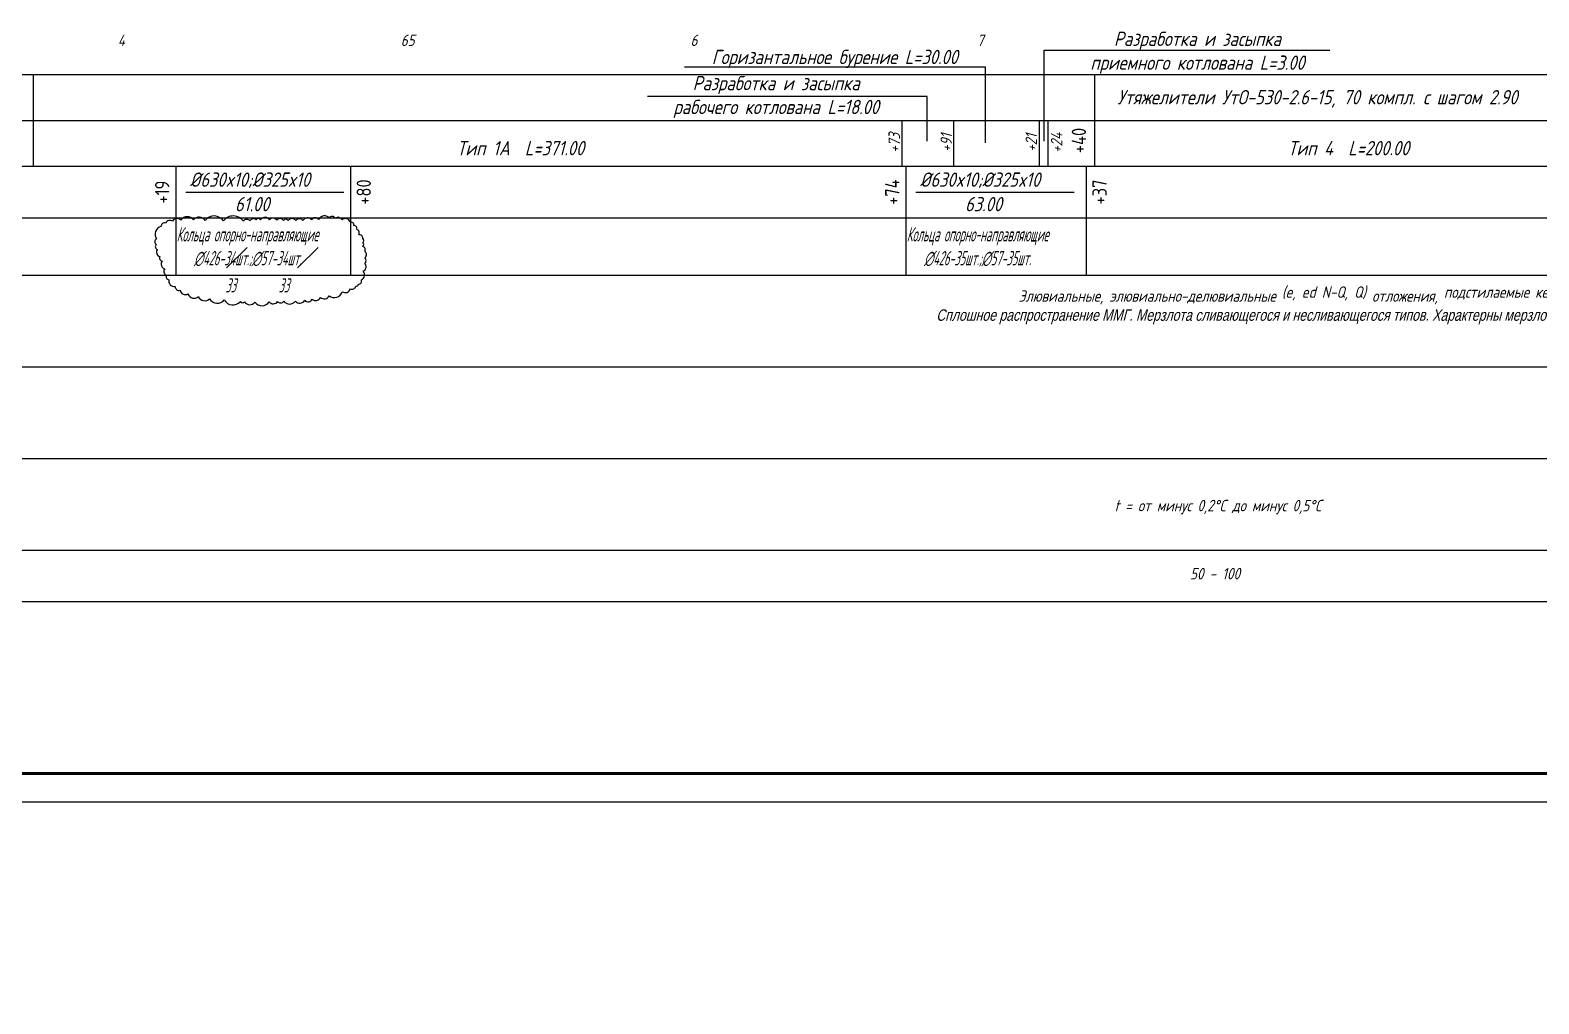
# Model space of a CAD drawing. Extents: x 0 to 1712, y -36 to 643.
# Drawn here: x 309.5 to 572.9, y 0 to 170 of the extents above; entities that cross this region are included whole.
import ezdxf
from ezdxf import colors
from ezdxf.entities.mleader import LeaderData, LeaderLine
from ezdxf.enums import TextEntityAlignment as Align
from ezdxf.math import Vec2, Vec3

# ---------------------------------------------------------------- set-up
doc = ezdxf.new("R2010")
doc.units = 0
for name, color, linetype in [('Изм.4', 1, 'Continuous'), ('Изм.6', 6, 'Continuous'), ('Подвал', 7, 'Continuous'), ('ТХ-Л', 140, 'Continuous')]:
    doc.layers.add(name, color=color, linetype=linetype)
doc.layers.add('ИИ_ОФОРМЛЕНИЕ_025', color=7, linetype='Continuous', lineweight=25)
doc.layers.add('ИИ_ПРОФИЛЬ_025', color=7, linetype='Continuous', lineweight=25)
doc.styles.add('VNIPISIMPLEXCUR', font='simplex.shx', dxfattribs={"width": 0.8, "oblique": 15})

# ---------------------------------------------------------------- blocks, each defined once
blk = doc.blocks.new('ИИ03А2Х4')
at = {"color": 0, "linetype": 'Continuous', "lineweight": 25}
blk.add_lwpolyline([(0, 0), (0, 594), (1682, 594), (1682, 0)], close=True, dxfattribs=at)
at = {"color": 0, "linetype": 'Continuous', "lineweight": 50}
blk.add_lwpolyline([(20, 5), (20, 589), (1677, 589), (1677, 5)], close=True, dxfattribs=at)
at = {"color": 0, "linetype": 'Continuous', "style": 'VNIPISIMPLEXCUR', "oblique": 15, "width": 0.8, "flags": 8}
blk.add_attdef('FORMAT', text='', height=2.5, dxfattribs=at).set_placement((1677, 1.25), align=Align.RIGHT)

msp = doc.modelspace()

# ---------------------------------------------------------------- linework, layer by layer
at = {"color": 1}
for points in [[(461.7056, 154.2274), (461.7056, 146.2274)], [(470.7056, 154.2274), (470.7056, 146.2274)], [(485.7056, 154.2274), (485.7056, 146.2274)], [(487.2056, 154.2274), (487.2056, 146.2274)]]:
    msp.add_lwpolyline(points, dxfattribs=at)
at = {"layer": 'Изм.4', "color": 1, "ltscale": 100}
msp.add_lwpolyline([(466.1416, 150.6351), (466.1416, 158.4083), (417.2979, 158.4083)], dxfattribs=at)
at = {"layer": 'Изм.6', "ltscale": 100}
msp.add_lwpolyline([(346.7065, 136.6198, 0.52056705), (343.2399, 136.6852, 0.52056705), (340.0349, 136.7506, 0.52056705), (338.0072, 136.8814, 0.52056705), (335.7833, 136.816, 0.52056705), (334.3443, 136.6198, 0.52056705), (333.167, 136.2929, 0.52056705), (332.3167, 135.7044, 0.52056705), (331.5318, 133.5466, 0.52056705), (331.4664, 132.5657, 0.52056705), (331.6626, 131.7157, 0.52056705), (332.1205, 130.4733, 0.52056705), (332.5129, 129.6886, 0.52056705), (332.9708, 128.3155, 0.52056705), (333.2978, 127.2039, 0.52056705), (333.6903, 126.4192, 0.52056705), (334.8022, 125.2422, 0.52056705), (335.6525, 124.5883, 0.52056705), (337.0261, 123.9344, 0.52056705), (338.8575, 123.4767, 0.52056705), (340.8197, 123.0844, 0.52056705), (343.3707, 122.8882, 0.52056705), (346.1832, 122.6267, 0.52056705), (346.9027, 122.5613, 0.52056705), (348.7341, 122.4959, 0.52056705), (351.2197, 122.5613, 0.52056705), (352.6586, 122.6267, 0.52056705), (353.7706, 122.6921, 0.52056705), (355.7982, 122.6921, 0.52056705), (357.4334, 122.8228, 0.52056705), (358.7416, 123.019, 0.52056705), (360.1806, 123.3459, 0.52056705), (361.685, 123.6075, 0.52056705), (363.9743, 124.3268, 0.52056705), (365.4132, 124.8499, 0.52056705), (366.329, 125.3076, 0.52056705), (366.7868, 125.6345, 0.52056705), (367.3101, 126.4192, 0.52056705), (367.6371, 127.9231, 0.52056705), (367.8988, 129.2963, 0.52056705), (367.8988, 130.2117, 0.52056705), (367.8988, 131.3887, 0.52056705), (367.5717, 132.2388, 0.52056705), (367.5717, 132.8927, 0.52056705), (367.5717, 133.612, 0.52056705), (366.8522, 134.2658, 0.52056705), (366.5252, 135.1813, 0.52056705), (366.0019, 135.9006, 0.52056705), (365.3478, 136.4891, 0.52056705), (363.9089, 136.8814, 0.52056705), (362.7969, 137.1429, 0.52056705), (361.685, 137.2083, 0.52056705), (359.8535, 136.9468, 0.52056705), (358.6108, 136.8814, 0.52056705), (357.1064, 136.7506, 0.52056705), (355.8636, 136.7506, 0.52056705), (354.5555, 136.7506, 0.52056705), (353.7052, 136.7506, 0.52056705), (352.5278, 136.816, 0.52056705), (351.2851, 136.8814, 0.52056705), (349.7153, 136.8814, 0.52056705), (348.9304, 136.8814, 0.52056705), (347.8838, 136.6852, 0.52056705)], format="xyb", close=True, dxfattribs=at)
for points in [[(343.7804, 128.4972), (347.3968, 132.0431)], [(356.1598, 128.4972), (359.7762, 132.0431)]]:
    msp.add_lwpolyline(points, dxfattribs=at)
at = {"layer": 'ИИ_ПРОФИЛЬ_025', "flags": 128}
for points in [[(125.3976, 162.2274), (905.3976, 162.2274)], [(125.3976, 154.2274), (905.3976, 154.2274)], [(125.3976, 146.2274), (902.1976, 146.2274)], [(125.3976, 137.2274), (905.3976, 137.2274)], [(125.3976, 127.2274), (905.3976, 127.2274)], [(125.3976, 111.2274), (905.3976, 111.2274)], [(125.3976, 95.2274), (905.3976, 95.2274)], [(125.3976, 79.2274), (1125.3976, 79.2274)], [(125.3976, 70.2274), (1125.3976, 70.2274)], [(125.3976, 40.2274), (1125.3976, 40.2274)]]:
    msp.add_lwpolyline(points, dxfattribs=at)
at = {"layer": 'Подвал'}
for p, q in [((334.8976, 146.2274), (334.8976, 137.2274)), ((334.8976, 146.2274), (334.8976, 137.2274)), ((365.3976, 146.2274), (365.3976, 137.2274)), ((365.3976, 146.2274), (365.3976, 137.2274)), ((462.3976, 146.2274), (462.3976, 137.2274)), ((462.3976, 146.2274), (462.3976, 137.2274)), ((493.8976, 146.2274), (493.8976, 137.2274))]:
    msp.add_line(p, q, dxfattribs=at)
at = {"layer": 'ТХ-Л', "ltscale": 100}
for points in [[(310.0126, 162.2274), (310.0126, 146.2274)], [(495.3976, 146.2274), (495.3976, 162.2274)]]:
    msp.add_lwpolyline(points, dxfattribs=at)
at = {"layer": 'ТХ-Л'}
for points in [[(334.8976, 146.2274), (334.8976, 127.2274)], [(365.3976, 146.2274), (365.3976, 127.2274)], [(462.3976, 146.2274), (462.3976, 127.2274)], [(493.8976, 146.2274), (493.8976, 127.2274)], [(336.6559, 141.7274), (364.2767, 141.7274)], [(464.1559, 141.7274), (491.7767, 141.7274)]]:
    msp.add_lwpolyline(points, dxfattribs=at)

# ---------------------------------------------------------------- block references
at = {"layer": 'ИИ_ОФОРМЛЕНИЕ_025'}
msp.add_blockref('ИИ03А2Х4', (30.3976, 35.2274), dxfattribs=at)

# ---------------------------------------------------------------- texts
at = {"layer": 'Изм.4', "style": 'VNIPISIMPLEXCUR', "oblique": 15, "width": 0.8}
msp.add_text('Горизантальное бурение L=30.00', height=2.5, dxfattribs=at).set_placement((449.9919, 165.3136), align=Align.MIDDLE_CENTER)
at = {"layer": 'Изм.4', "char_height": 2.5, "attachment_point": 8, "style": 'VNIPISIMPLEXCUR'}
for s, insert in [('{\\W0.8;Разработка и засыпка\\Pприемного котлована L=3.00}', (513.3277, 162.3871)), ('Разработка и засыпка\\Pрабочего котлована L=18.00', (439.7496, 154.6518)), ('Разработка и засыпка\\Pрабочего котлована L=18.00', (439.7496, 154.6518))]:
    msp.add_mtext(s, dxfattribs=dict(at, insert=insert))
at = {"layer": 'Изм.6', "insert": (331.3195, 126.683), "char_height": 2.5, "attachment_point": 1, "style": 'VNIPISIMPLEXCUR'}
msp.add_mtext_dynamic_manual_height_columns('\\pi12.234;{\\W0.5;33         33}', width=39.537645, gutter_width=12.5, heights=[0], dxfattribs=at)
at = {"layer": 'ИИ_ПРОФИЛЬ_025', "style": 'VNIPISIMPLEXCUR', "oblique": 15, "width": 0.8}
for s, p in [('4', (325.3976, 167.2274)), ('65', (375.3976, 167.2274)), ('6', (425.3976, 167.2274)), ('7', (475.3976, 167.2274))]:
    msp.add_text(s, height=2, dxfattribs=at).set_placement(p, align=Align.CENTER)
for s, p in [('t = от минус 0,2%%DC до минус 0,5%%DC ', (517.4519, 87.9873)), ('50 - 100', (516.3949, 76.0998))]:
    msp.add_text(s, height=2, dxfattribs=at).set_placement(p, align=Align.TOP_CENTER)
at = {"layer": 'ИИ_ПРОФИЛЬ_025', "insert": (554.8036, 124.5829), "char_height": 2, "width": 248.670138, "attachment_point": 2, "style": 'VNIPISIMPLEXCUR'}
msp.add_mtext('Элювиальные, элювиально-делювиальные {\\A1;(e, ed N-Q, Q)} отложени{\\A1;я, подстилаемые кембрийскими (\\fArial|b0|i0|c204|p34;Є\\Fsimplex|c204;\\H0.7x;\\S^ 1-3;\\H1.4286x;) и \\H0.99998x;юрскими (J\\H0.7x;\\S^ 1-3;\\H1.4286x;) отложениями.\\P\\Fc:\\3dservice\\simplex|c204;\\H0.99998x;Сплошное распространение ММГ. Мерзлота сливающегося и несливающегося типов. Характерны мерзлотные явления, связанные с процессами сезонного пучения грунтов.}', dxfattribs=at)
at = {"layer": 'ТХ-Л', "style": 'VNIPISIMPLEXCUR', "oblique": 15, "width": 0.8}
for s, p in [('Тип 1А  L=371.00', (384.0031, 148.1425)), ('Тип 4  L=200.00', (529.1411, 148.1425)), ('%%C630x10;%%C325x10', (337.379, 142.6451)), ('%%C630x10;%%C325x10', (464.879, 142.6451)), ('61.00', (345.2375, 138.3687)), ('63.00', (472.7375, 138.3687))]:
    msp.add_text(s, height=2.5, dxfattribs=at).set_placement(p)
at = {"layer": 'ТХ-Л', "char_height": 2.5, "attachment_point": 1, "style": 'VNIPISIMPLEXCUR'}
for s, width, insert in [('\\pi3.967;Утяжелители УтО-530-2.6-15, 70 компл. с шагом 2.90', 100, (495.3976, 159.5386)), ('\\pi4.637;{\\W0.5;Кольца опорно-направляющие   \\P\\pi7.6695;∅426-34шт.;∅57-34шт.}', 39.537645, (330.4092, 135.5969)), ('\\pi4.637;{\\W0.5;Кольца опорно-направляющие   \\P\\pi7.6695;∅426-35шт.;∅57-35шт.}', 39.537645, (457.9092, 135.5969))]:
    msp.add_mtext_dynamic_manual_height_columns(s, width=width, gutter_width=12.5, heights=[0], dxfattribs=dict(at, insert=insert))
at = {"layer": 'ТХ-Л', "char_height": 2.5, "style": 'VNIPISIMPLEXCUR'}
for s, insert, attachment_point, rotation in [('{\\Q0;+40}', (493.8633, 150.7274), 8, 89.672002), ('{\\Q0;+19}', (331.2805, 141.7261), 2, 90), ('{\\Q0;+80}', (368.9802, 141.7274), 8, 89.672002), ('{\\Q0;+74}', (458.7805, 141.7261), 2, 90), ('{\\Q0;+37}', (497.4802, 141.7274), 8, 89.672002)]:
    msp.add_mtext(s, dxfattribs=dict(at, insert=insert, attachment_point=attachment_point, rotation=rotation))

# ---------------------------------------------------------------- leaders
at = {"layer": 'ТХ-Л', "linetype": 'Continuous', "ltscale": 100}
ml = msp.add_multileader_mtext('Standard', dxfattribs=at)
ml.set_content('1\\P', color=256, style='VNIPISIMPLEXCUR')
ml.set_leader_properties()
ml.build(insert=Vec2(0, 0))
ml.multileader.update_dxf_attribs({"leader_type": 0, "has_dogleg": 0, "text_left_attachment_type": 0, "text_right_attachment_type": 0, "dogleg_length": 0.36})
ctx = ml.context
ctx.base_point, ctx.char_height = Vec3(1488.3937, 608.9497), 3.5
ctx.left_attachment, ctx.right_attachment = 0, 0
notes = []
notes.append((ctx, [(0, (0, 0, 0), (0, 0), (1, 0), 1, [])]))
ctx.mtext.insert, ctx.mtext.flow_direction = Vec3(1490.3937, 608.9497), 5
for ctx, leaders in notes:
    for number, flags, end, landing, length, lines in leaders:
        leader = LeaderData()
        leader.index, (leader.has_last_leader_line, leader.has_dogleg_vector, leader.attachment_direction) = number, flags
        leader.last_leader_point, leader.dogleg_vector, leader.dogleg_length = Vec3(end), Vec3(landing), length
        for number, points, colour, breaks in lines:
            line = LeaderLine()
            line.index, line.vertices, line.color, line.breaks = number, Vec3.list(points), colors.encode_raw_color(colour), breaks
            leader.lines.append(line)
        ctx.leaders.append(leader)

# ---------------------------------------------------------------- next in the draw order: texts
at = {"layer": 'Изм.4', "color": 1, "insert": (459.3785, 150.3128), "char_height": 2, "attachment_point": 2, "rotation": 89.999982, "style": 'VNIPISIMPLEXCUR', "bg_fill": 3, "box_fill_scale": 1, "bg_fill_color": 256, "bg_fill_transparency": 0}
msp.add_mtext('+73', dxfattribs=at)
at = {"layer": 'Изм.4', "char_height": 2, "attachment_point": 2, "rotation": 89.999982, "style": 'VNIPISIMPLEXCUR', "bg_fill": 3, "box_fill_scale": 1, "bg_fill_color": 256, "bg_fill_transparency": 0}
for s, insert in [('+91', (468.4554, 150.3128)), ('+21', (483.2949, 150.3128)), ('+24', (487.7324, 150.3128))]:
    msp.add_mtext(s, dxfattribs=dict(at, insert=insert))

# ---------------------------------------------------------------- next in the draw order: linework, layer by layer
at = {"color": 1}
for points in [[(461.7056, 154.2274), (461.7056, 146.2274)], [(470.7056, 154.2274), (470.7056, 146.2274)], [(485.7056, 154.2274), (485.7056, 146.2274)], [(487.2056, 154.2274), (487.2056, 146.2274)]]:
    msp.add_lwpolyline(points, dxfattribs=at)
at = {"layer": 'Изм.4', "color": 1, "ltscale": 100}
for points in [[(486.5367, 150.5861), (486.5367, 166.5239), (536.4579, 166.5239)], [(423.747, 163.5899), (476.2557, 163.5899), (476.2557, 150.3054)], [(466.1416, 150.6351), (466.1416, 158.4083), (417.2979, 158.4083)]]:
    msp.add_lwpolyline(points, dxfattribs=at)

# ---------------------------------------------------------------- next in the draw order: texts
at = {"layer": 'Изм.4', "color": 1, "insert": (459.3785, 150.3128), "char_height": 2, "attachment_point": 2, "rotation": 89.999982, "style": 'VNIPISIMPLEXCUR', "bg_fill": 3, "box_fill_scale": 1, "bg_fill_color": 256, "bg_fill_transparency": 0}
msp.add_mtext('+73', dxfattribs=at)
at = {"layer": 'Изм.4', "char_height": 2, "attachment_point": 2, "rotation": 89.999982, "style": 'VNIPISIMPLEXCUR', "bg_fill": 3, "box_fill_scale": 1, "bg_fill_color": 256, "bg_fill_transparency": 0}
for s, insert in [('+91', (468.4554, 150.3128)), ('+21', (483.2949, 150.3128)), ('+24', (487.7324, 150.3128))]:
    msp.add_mtext(s, dxfattribs=dict(at, insert=insert))

# ---------------------------------------------------------------- next in the draw order: linework, layer by layer
at = {"layer": 'Изм.4', "color": 1, "ltscale": 100}
msp.add_lwpolyline([(423.747, 163.5899), (476.2557, 163.5899), (476.2557, 150.3054)], dxfattribs=at)

doc.saveas('drawing.dxf')
